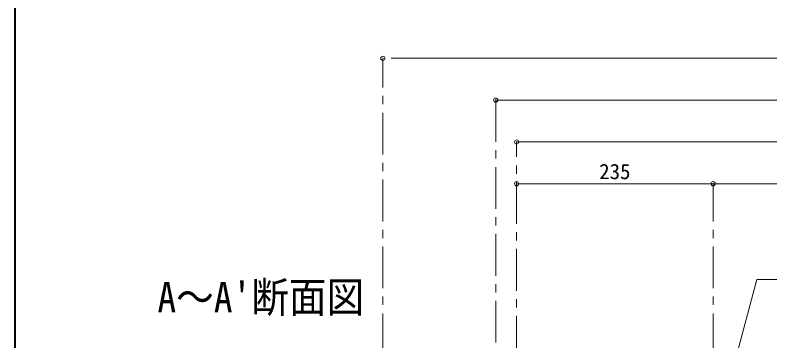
# Model space of a CAD drawing. Units: millimetres at full size, sheet at 1:10; details may follow other scales. Extents: x -2114 to 1936, y -1399 to 1411.
# Drawn here: x -2114 to -1211, y -207 to 183 of the extents above; entities that cross this region are included whole.
import ezdxf
from ezdxf.enums import TextEntityAlignment as Align

# ---------------------------------------------------------------- set-up
doc = ezdxf.new("R2010")
doc.units = ezdxf.units.MM
doc.header["$LTSCALE"] = 10
doc.header["$PDMODE"] = 32
doc.header["$PDSIZE"] = 5
doc.linetypes.add('CHAIN1', pattern=[8, 5, -1, 1, -1])
doc.layers.add('0-0_ﾚｲﾔ1', color=4, linetype='Continuous', lineweight=9)
doc.styles.add('ＭＳ ゴシック', font='')
doc.styles.get('ＭＳ ゴシック').set_extended_font_data('MS Gothic')

msp = doc.modelspace()

# ---------------------------------------------------------------- linework, layer by layer
at = {"layer": '0-0_ﾚｲﾔ1', "color": 1, "lineweight": 40}
msp.add_line((-2113.92, -1398.64), (-2113.92, 1411.36), dxfattribs=at)
at = {"layer": '0-0_ﾚｲﾔ1', "linetype": 'CHAIN1'}
for p, q in [((-1673.92, -303.64), (-1673.92, 131.36)), ((-1538.92, -288.64), (-1538.92, 81.36)), ((-1513.92, -306.64), (-1513.92, 31.36)), ((-1278.92, -303.64), (-1278.92, -18.64))]:
    msp.add_line(p, q, dxfattribs=at)
at = {"layer": '0-0_ﾚｲﾔ1'}
for p, q in [((-363.92, 131.36), (-1663.92, 131.36)), ((-1538.92, 81.36), (-488.92, 81.36)), ((-513.92, 31.36), (-1513.92, 31.36)), ((-1278.92, -18.64), (-1513.92, -18.64)), ((-1018.92, -18.64), (-1278.92, -18.64))]:
    msp.add_line(p, q, dxfattribs=at)
at = {"layer": '0-0_ﾚｲﾔ1', "color": 7, "lineweight": 18}
for p in [(-1263.1, -269.18), (-1186.16, -133.15)]:
    msp.add_line(p, (-1226.65, -133.15), dxfattribs=at)
at = {"layer": '0-0_ﾚｲﾔ1', "color": 1}
for p in [(-1673.92, 131.36), (-1538.92, 81.36), (-1513.92, 31.36), (-1513.92, -18.64), (-1278.92, -18.64)]:
    msp.add_point(p, dxfattribs=at)

# ---------------------------------------------------------------- texts
at = {"layer": '0-0_ﾚｲﾔ1', "color": 7, "style": 'ＭＳ ゴシック'}
msp.add_text('235', height=18.33, dxfattribs=at).set_placement((-1415.17, -18.64), align=Align.BOTTOM_LEFT)
at = {"layer": '0-0_ﾚｲﾔ1', "color": 7, "style": 'ＭＳ ゴシック', "width": 0.9}
msp.add_text("A～A'断面図", height=36.66, dxfattribs=at).set_placement((-1943.67, -183.64), align=Align.BOTTOM_LEFT)

doc.saveas('drawing.dxf')
